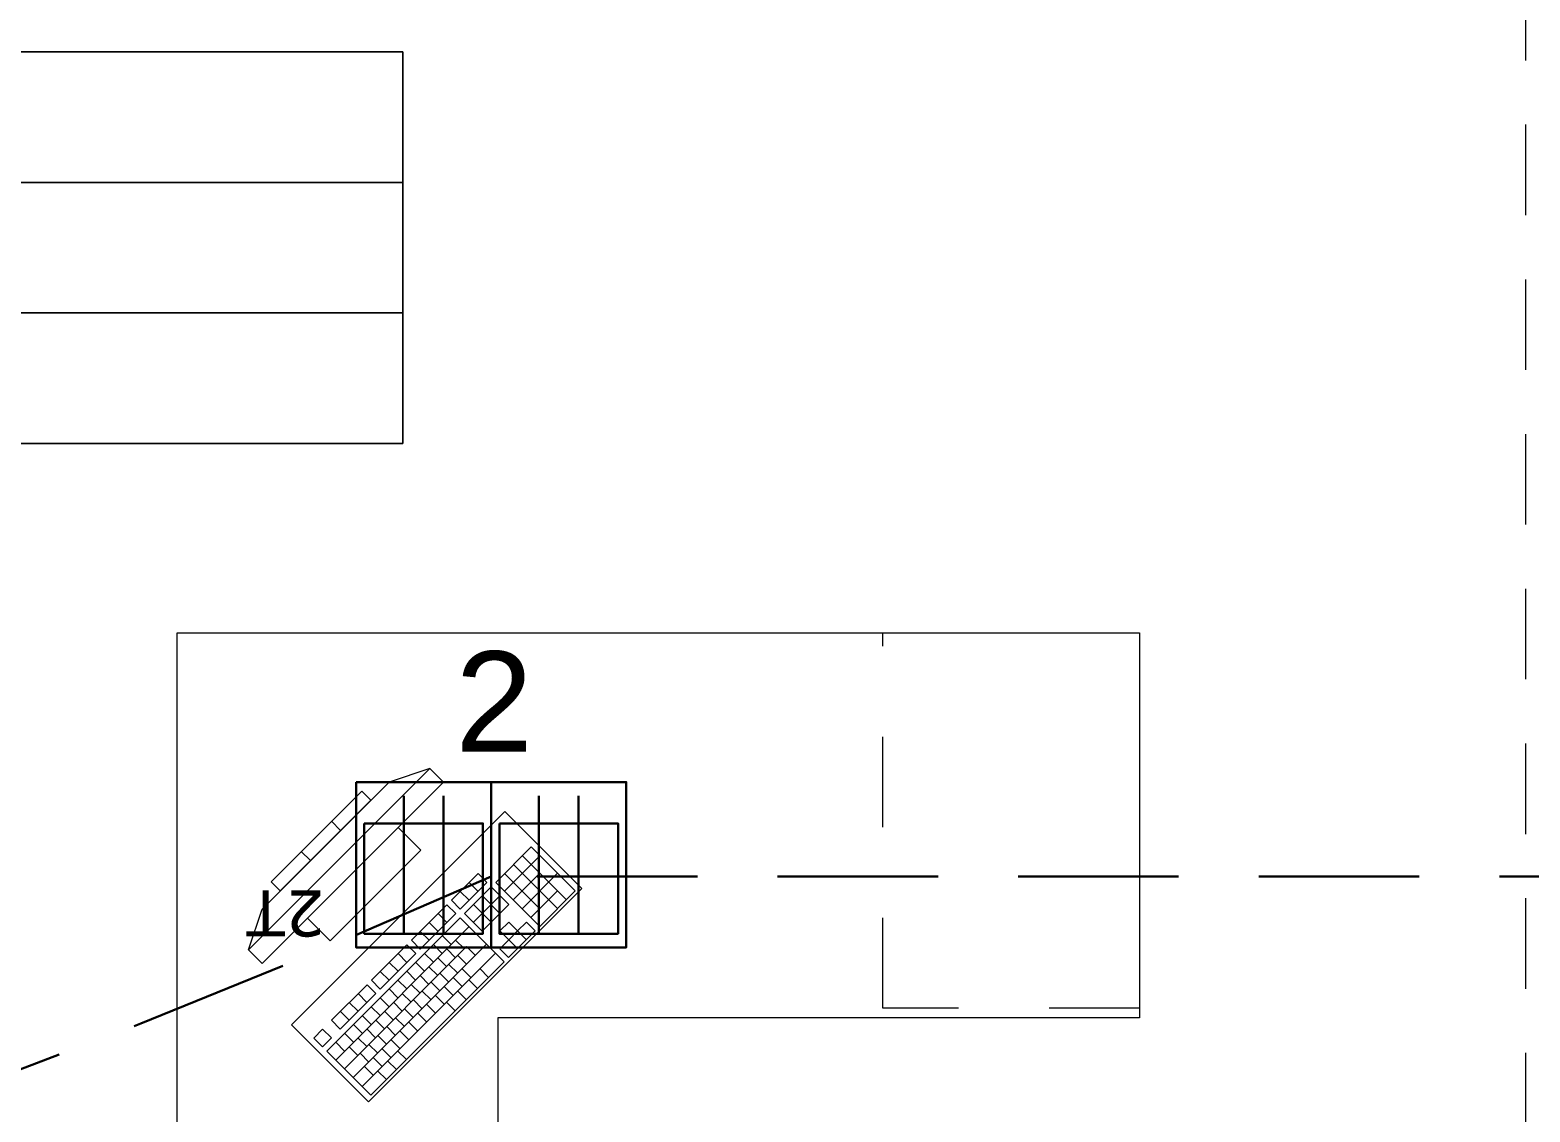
# Model space of a CAD drawing. Header units: inches. Extents: x -19 to 5698, y -728 to 92.
# Drawn here: x 312.239 to 314.577, y 30.972 to 32.659 of the extents above; entities that cross this region are included whole.
import ezdxf

# ---------------------------------------------------------------- set-up
doc = ezdxf.new("R2010")
doc.units = ezdxf.units.IN
doc.header["$MEASUREMENT"] = 0
for name, pattern in [('HIDDEN', [0.375, 0.25, -0.125]), ('Hidden Line', [0.195611, 0.141111, -0.0545]), ('Rayas', [0.282222, 0.141111, -0.141111]), ('RAYITAS', [0.375, 0.25, -0.125])]:
    doc.linetypes.add(name, pattern=pattern)
doc.layers.get('0').update_dxf_attribs({"color": 61})
for name, color, linetype, lineweight in [('00 conduct tomacorr', 120, 'HIDDEN', 30), ('00 IE LUZ EMERGENCIA', 253, 'Continuous', 0), ('T-TECHO-E', 150, 'Continuous', 20), ('TOMACORRIENTE', 22, 'RAYITAS', 9)]:
    doc.layers.add(name, color=color, linetype=linetype, lineweight=lineweight)
for name, color, linetype in [('02 _ ARQ _ ZON _ Espacio.3D', 7, 'Continuous'), ('08 _ STR _ EXT _ 09 Vigas', 251, 'Continuous'), ('Interior - Mobiliario', 7, 'Continuous')]:
    doc.layers.add(name, color=color, linetype=linetype)
doc.styles.add('Annotative', font='arial.ttf')

# ---------------------------------------------------------------- blocks, each defined once
blk = doc.blocks.new('CAJA POP UP 6 MODULOS')
at = {"layer": '00 conduct tomacorr', "linetype": 'Continuous'}
for p, q in [((-0.095, -0.165), (-0.095, -0.0151)), ((-0.052, -0.165), (-0.052, -0.0151)), ((0.052, -0.165), (0.052, -0.0151)), ((0.095, -0.165), (0.095, -0.0151)), ((0, -0.165), (0, -0.18))]:
    blk.add_line(p, q, dxfattribs=at)
for points in [[(-0.147, 0), (0.147, 0), (0.147, -0.18), (-0.147, -0.18)], [(0, 0), (0.147, 0), (0.147, -0.18), (0, -0.18)]]:
    blk.add_lwpolyline(points, close=True, dxfattribs=at)
for points in [[(-0.138, -0.045), (-0.009, -0.045), (-0.009, -0.165), (-0.138, -0.165), (-0.138, -0.045)], [(0.009, -0.045), (0.138, -0.045), (0.138, -0.165), (0.009, -0.165), (0.009, -0.045)]]:
    blk.add_lwpolyline(points, dxfattribs=at)
at = {"color": 1, "insert": (-0.1807, -0.168), "char_height": 0.05, "attachment_point": 1, "rotation": 180}
blk.add_mtext_dynamic_manual_height_columns('{\\fVerdana|b0|i0|c0|p34;2T}', width=0.000481, gutter_width=0.1561, heights=[0], dxfattribs=at)
blk = doc.blocks.new('a')
at = {"layer": 'TOMACORRIENTE', "ltscale": 0.05}
h = blk.add_hatch(color=4, dxfattribs=at)
edge = h.paths.add_edge_path()
edge.add_arc((0, 0.0752), 0.0211, 0, 360)
at = {"layer": 'TOMACORRIENTE', "color": 4}
for p, q in [((-0.1455, 0.0963), (-0.0515, 0.0963)), ((-0.0985, 0.0963), (-0.0985, -0.0966)), ((0, 0.0963), (0, -0.0963)), ((0.0623, -0.0963), (0.0623, 0.0963))]:
    blk.add_line(p, q, dxfattribs=at)
blk.add_circle((0, 0.0752), 0.0211, dxfattribs=at)
blk = doc.blocks.new('CABLE 3FACE')
at = {"layer": 'T-TECHO-E', "rotation": 59.94170052614085}
blk.add_blockref('a', (0, 0), dxfattribs=at)

msp = doc.modelspace()

# ---------------------------------------------------------------- linework, layer by layer
at = {"layer": '00 conduct tomacorr'}
msp.add_line((316.6541, 31.3392, -0.0007), (312.9576, 31.3392, -0.0007), dxfattribs=at)
msp.add_arc((307.6446, 43.2399, -0.0007), 13.0329, 273.26995, 294.05786, dxfattribs=at)
at = {"layer": '02 _ ARQ _ ZON _ Espacio.3D', "color": 251, "linetype": 'Continuous', "lineweight": 13}
for p, q in [((312.8201, 32.6248), (310.3955, 32.6248)), ((310.3955, 32.6248), (312.8201, 32.6248)), ((312.8201, 32.014), (312.8201, 32.6248)), ((312.8201, 32.6248), (312.8201, 32.4212)), ((312.8201, 32.4212), (310.3955, 32.4212)), ((310.3955, 32.4212), (312.8201, 32.4212)), ((312.8201, 32.4212), (312.8201, 32.2176)), ((312.8201, 32.2176), (310.3955, 32.2176)), ((310.3955, 32.2176), (312.8201, 32.2176)), ((312.8201, 32.2176), (312.8201, 32.014)), ((310.3955, 32.014), (312.8201, 32.014)), ((312.8201, 32.014), (310.3955, 32.014))]:
    msp.add_line(p, q, dxfattribs=at)
at = {"layer": '08 _ STR _ EXT _ 09 Vigas', "color": 251, "linetype": 'Hidden Line', "lineweight": 13, "true_color": 0x636466}
msp.add_line((314.57, 30.2), (314.57, 39.4), dxfattribs=at)
at = {"layer": 'Interior - Mobiliario', "color": 175, "linetype": 'Rayas', "lineweight": 13}
for p, q in [((313.5682, 31.1339), (313.5682, 31.7189)), ((313.9682, 31.1339), (313.5682, 31.1339))]:
    msp.add_line(p, q, dxfattribs=at)
at = {"layer": 'Interior - Mobiliario', "color": 175, "linetype": 'Continuous', "lineweight": 13}
for p, q in [((312.8621, 31.5078), (312.5793, 31.225)), ((312.8621, 31.5078), (312.7985, 31.4866)), ((312.8833, 31.4866), (312.8621, 31.5078)), ((312.6005, 31.2038), (312.8833, 31.4866)), ((312.6005, 31.2886), (312.7985, 31.4866)), ((312.756, 31.4725), (312.6146, 31.3311)), ((312.7702, 31.4583), (312.756, 31.4725)), ((312.6287, 31.3169), (312.7702, 31.4583)), ((312.723, 31.4112), (312.7089, 31.4253)), ((312.8126, 31.4159), (312.6712, 31.2745)), ((312.848, 31.3806), (312.8126, 31.4159)), ((312.6759, 31.3641), (312.6617, 31.3782)), ((312.7065, 31.2391), (312.848, 31.3806)), ((313.0201, 31.3855), (312.9647, 31.3301)), ((313.0886, 31.317), (313.0201, 31.3855)), ((312.9784, 31.3164), (313.0338, 31.3718)), ((313.0609, 31.2893), (312.9924, 31.3578)), ((313.0748, 31.3031), (313.0062, 31.3717)), ((312.6146, 31.3311), (312.6287, 31.3169)), ((312.9372, 31.3438), (312.8956, 31.3022)), ((312.9093, 31.2885), (312.9509, 31.3301)), ((312.937, 31.3162), (312.9233, 31.3299)), ((312.9509, 31.3301), (312.9372, 31.3438)), ((312.9647, 31.3301), (313.0332, 31.2616)), ((313.0334, 31.2891), (312.9785, 31.344)), ((312.9921, 31.3027), (313.0336, 31.3443)), ((313.0058, 31.289), (313.0612, 31.3444)), ((312.9232, 31.3024), (312.9095, 31.3161)), ((312.9577, 31.3232), (312.9162, 31.2817)), ((312.9299, 31.268), (312.9715, 31.3095)), ((312.9713, 31.2819), (312.9439, 31.3094)), ((312.9852, 31.2958), (312.9577, 31.3232)), ((313.0195, 31.2753), (313.0611, 31.3168)), ((313.0332, 31.2616), (313.0886, 31.317)), ((312.5793, 31.225), (312.6005, 31.2886)), ((312.8887, 31.2953), (312.8333, 31.2399)), ((312.847, 31.2262), (312.9024, 31.2816)), ((312.8886, 31.2678), (312.8749, 31.2815)), ((312.9024, 31.2816), (312.8887, 31.2953)), ((312.8956, 31.3022), (312.9093, 31.2885)), ((312.9162, 31.2817), (312.9436, 31.2542)), ((312.9575, 31.2681), (312.93, 31.2955)), ((312.9436, 31.2542), (312.9852, 31.2958)), ((312.6712, 31.2745), (312.7065, 31.2391)), ((312.9093, 31.2748), (312.7016, 31.067)), ((312.7153, 31.0533), (312.923, 31.261)), ((312.8747, 31.2539), (312.861, 31.2676)), ((312.9778, 31.2062), (312.9093, 31.2748)), ((312.985, 31.2682), (312.9712, 31.2544)), ((312.9987, 31.2545), (312.985, 31.2682)), ((313.0126, 31.2684), (312.9987, 31.2545)), ((313.0263, 31.2546), (313.0126, 31.2684)), ((312.7427, 31.0259), (312.9504, 31.2336)), ((312.8333, 31.2399), (312.847, 31.2262)), ((312.8609, 31.2401), (312.8472, 31.2538)), ((312.8953, 31.2333), (312.8816, 31.2471)), ((312.9159, 31.2266), (312.9022, 31.2403)), ((312.9849, 31.2407), (312.9711, 31.2268)), ((312.9712, 31.2544), (312.9849, 31.2407)), ((312.9848, 31.2131), (313.0263, 31.2546)), ((312.9849, 31.2407), (312.9987, 31.2545)), ((312.9986, 31.227), (312.9849, 31.2407)), ((313.0125, 31.2408), (312.9987, 31.2545)), ((312.5793, 31.225), (312.6005, 31.2038)), ((312.729, 31.0396), (312.9194, 31.23)), ((312.7564, 31.0122), (312.9641, 31.2199)), ((312.8264, 31.233), (312.771, 31.1776)), ((312.7847, 31.1639), (312.8401, 31.2193)), ((312.8263, 31.2054), (312.8125, 31.2192)), ((312.8401, 31.2193), (312.8264, 31.233)), ((312.8676, 31.2056), (312.8539, 31.2194)), ((312.8814, 31.2195), (312.8677, 31.2332)), ((312.8882, 31.1989), (312.8745, 31.2126)), ((312.9021, 31.2127), (312.8884, 31.2264)), ((312.9193, 31.2025), (312.9055, 31.2162)), ((312.9331, 31.2163), (312.9194, 31.23)), ((312.9711, 31.2268), (312.9848, 31.2131)), ((312.7701, 30.9985), (312.9778, 31.2062)), ((312.7986, 31.1778), (312.7848, 31.1915)), ((312.8124, 31.1916), (312.7987, 31.2053)), ((312.8399, 31.178), (312.8262, 31.1917)), ((312.8537, 31.1918), (312.84, 31.2055)), ((312.8744, 31.185), (312.8607, 31.1987)), ((312.8916, 31.1748), (312.8778, 31.1885)), ((312.9054, 31.1886), (312.8917, 31.2023)), ((312.926, 31.1818), (312.9123, 31.1955)), ((312.9536, 31.182), (312.9399, 31.1957)), ((312.7641, 31.1707), (312.7087, 31.1153)), ((312.7778, 31.157), (312.7641, 31.1707)), ((312.771, 31.1776), (312.7847, 31.1639)), ((312.8122, 31.1503), (312.7985, 31.164)), ((312.8261, 31.1641), (312.8123, 31.1778)), ((312.8467, 31.1573), (312.833, 31.171)), ((312.8605, 31.1712), (312.8468, 31.1849)), ((312.8777, 31.1609), (312.864, 31.1746)), ((312.8984, 31.1541), (312.8846, 31.1678)), ((312.9122, 31.168), (312.8985, 31.1817)), ((312.9363, 31.1646), (312.9226, 31.1784)), ((312.7224, 31.1016), (312.7778, 31.157)), ((312.7501, 31.1293), (312.7364, 31.143)), ((312.7639, 31.1431), (312.7502, 31.1568)), ((312.7984, 31.1364), (312.7846, 31.1501)), ((312.819, 31.1296), (312.8053, 31.1433)), ((312.8328, 31.1435), (312.8191, 31.1572)), ((312.85, 31.1332), (312.8363, 31.1469)), ((312.8639, 31.1471), (312.8502, 31.1608)), ((312.8707, 31.1264), (312.8569, 31.1401)), ((312.8845, 31.1403), (312.8708, 31.154)), ((312.9017, 31.13), (312.888, 31.1437)), ((312.919, 31.1473), (312.9053, 31.161)), ((312.7362, 31.1154), (312.7225, 31.1292)), ((312.7707, 31.1087), (312.757, 31.1224)), ((312.7845, 31.1226), (312.7708, 31.1363)), ((312.8051, 31.1158), (312.7914, 31.1295)), ((312.8223, 31.1055), (312.8086, 31.1192)), ((312.8362, 31.1194), (312.8225, 31.1331)), ((312.8568, 31.1126), (312.8431, 31.1263)), ((312.6948, 31.1015), (312.681, 31.0876)), ((312.7086, 31.0877), (312.6948, 31.1015)), ((312.7087, 31.1153), (312.7224, 31.1016)), ((312.743, 31.081), (312.7293, 31.0947)), ((312.7568, 31.0949), (312.7431, 31.1086)), ((312.7775, 31.0881), (312.7637, 31.1018)), ((312.7913, 31.1019), (312.7776, 31.1156)), ((312.8085, 31.0917), (312.7948, 31.1054)), ((312.8291, 31.0849), (312.8154, 31.0986)), ((312.843, 31.0987), (312.8292, 31.1124)), ((312.681, 31.0876), (312.6947, 31.0739)), ((312.6947, 31.0739), (312.7086, 31.0877)), ((312.7291, 31.0672), (312.7154, 31.0809)), ((312.7498, 31.0604), (312.736, 31.0741)), ((312.7636, 31.0742), (312.7499, 31.0879)), ((312.7808, 31.064), (312.7671, 31.0777)), ((312.7946, 31.0778), (312.7809, 31.0915)), ((312.8014, 31.0572), (312.7877, 31.0709)), ((312.8153, 31.071), (312.8016, 31.0848)), ((312.7016, 31.067), (312.7701, 30.9985)), ((312.7669, 31.0501), (312.7532, 31.0638)), ((312.7876, 31.0433), (312.7739, 31.0571)), ((312.8099, 31.0383), (312.7962, 31.052)), ((312.8255, 31.0539), (312.8118, 31.0676)), ((312.7737, 31.0295), (312.76, 31.0432)), ((312.7944, 31.0227), (312.7806, 31.0364))]:
    msp.add_line(p, q, dxfattribs=at)
at = {"layer": 'Interior - Mobiliario', "color": 175, "linetype": 'Continuous', "lineweight": 13, "flags": 128}
for points in [[(312.4682, 31.7189), (313.9682, 31.7189), (313.9682, 31.1189), (312.9682, 31.1189), (312.9682, 30.4189), (312.4682, 30.4189)], [(312.6464, 31.1083), (312.7666, 30.9881), (313.099, 31.3205), (312.9788, 31.4407)]]:
    msp.add_lwpolyline(points, close=True, dxfattribs=at)

# ---------------------------------------------------------------- block references
at = {"layer": '00 conduct tomacorr', "xscale": 1.47256122672843, "yscale": 1.47256122672843, "zscale": 1.47256122672843, "rotation": 299.7894777823319}
msp.add_blockref('CABLE 3FACE', (314.8058, 31.3392, -0.0007), dxfattribs=at)
at = {"layer": '00 conduct tomacorr', "xscale": 1.432830642179531, "yscale": 1.432830642179531, "zscale": 1.432830642179531}
msp.add_blockref('CAJA POP UP 6 MODULOS', (312.9576, 31.4866, -0.0007), dxfattribs=at)

# ---------------------------------------------------------------- texts
at = {"layer": '00 IE LUZ EMERGENCIA', "style": 'Annotative'}
msp.add_attdef('2', (312.9015, 31.534, -0.0007), '', height=0.1562, dxfattribs=at)

doc.saveas('drawing.dxf')
